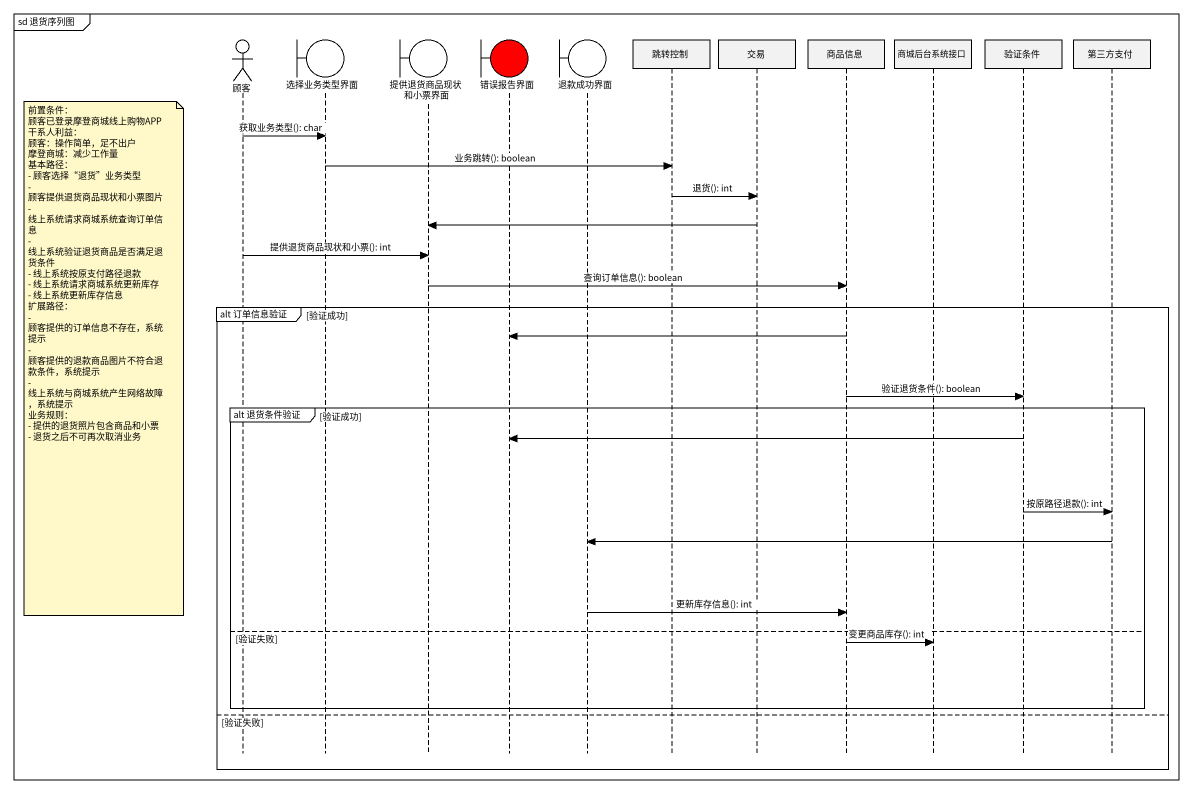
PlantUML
@startuml
mainframe sd 退货序列图
hide footbox
actor 顾客
boundary 选择业务类型界面
boundary 提供退货商品现状和小票界面
boundary 错误报告界面 #FF0000
boundary 退款成功界面
participant 跳转控制
participant 交易
participant 商品信息
participant 商城后台系统接口
participant 验证条件
participant 第三方支付

顾客 -> 选择业务类型界面 : 获取业务类型(): char
选择业务类型界面 -> 跳转控制 : 业务跳转(): boolean
跳转控制 -> 交易 : 退货(): int
交易 -> 提供退货商品现状和小票界面
顾客 -> 提供退货商品现状和小票界面 : 提供退货商品现状和小票(): int
提供退货商品现状和小票界面 -> 商品信息 : 查询订单信息(): boolean
group alt 订单信息验证 [验证成功]
  商品信息 -> 错误报告界面
  note left of 顾客
    前置条件：
    顾客已登录摩登商城线上购物APP
    干系人利益：
    顾客：操作简单，足不出户
    摩登商城：减少工作量
    基本路径：
    - 顾客选择“退货”业务类型
    - 顾客提供退货商品现状和小票图片
    - 线上系统请求商城系统查询订单信息
    - 线上系统验证退货商品是否满足退货条件
    - 线上系统按原支付路径退款
    - 线上系统请求商城系统更新库存
    - 线上系统更新库存信息
    扩展路径：
    - 顾客提供的订单信息不存在，系统提示
    - 顾客提供的退款商品图片不符合退款条件，系统提示
    - 线上系统与商城系统产生网络故障，系统提示
    业务规则：
    - 提供的退货照片包含商品和小票
    - 退货之后不可再次取消业务
  end note
  商品信息 -> 验证条件 : 验证退货条件(): boolean
  group alt 退货条件验证 [验证成功]
    验证条件 -> 错误报告界面
    验证条件 -> 第三方支付 : 按原路径退款(): int
    第三方支付 -> 退款成功界面
    退款成功界面 -> 商品信息 : 更新库存信息(): int
  else 验证失败
    商品信息 -> 商城后台系统接口 : 变更商品库存(): int
  end
else 验证失败
end
@enduml
